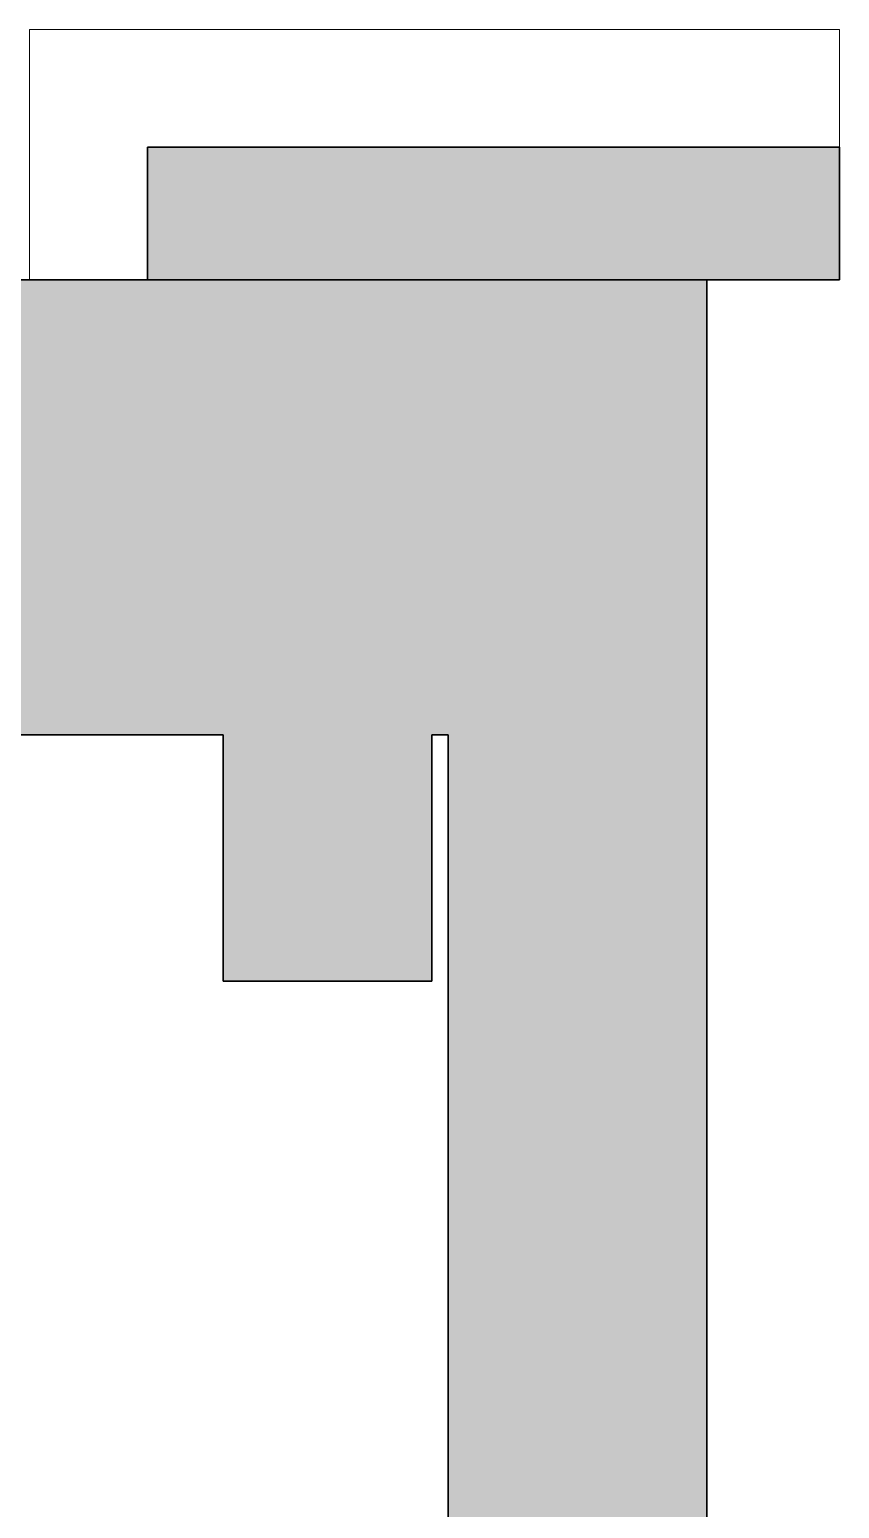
# Model space of a CAD drawing. Header units: inches. Extents: x -1176 to 1507, y -2527 to 978.
# Drawn here: x -611.3 to -568.6, y 749 to 827.1 of the extents above; entities that cross this region are included whole.
import ezdxf

# ---------------------------------------------------------------- set-up
doc = ezdxf.new("R2010")
doc.units = ezdxf.units.IN
doc.header["$MEASUREMENT"] = 0
doc.layers.add('A-WALL', color=113, linetype='Continuous', lineweight=18)
doc.layers.add('A-WALL-PATT', color=111, linetype='Continuous', lineweight=18)

msp = doc.modelspace()

# ---------------------------------------------------------------- hatches: boundary and pattern name
at = {"layer": 'A-WALL-PATT', "lineweight": 9}
for points in [[(-568.571, 813.874), (-568.571, 820.874), (-605.071, 820.874), (-605.071, 813.874), (-578.515, 813.874)], [(-590.071, 776.874), (-590.071, 789.874), (-601.071, 789.874), (-601.071, 776.874)]]:
    msp.add_hatch(color=7, dxfattribs=at).paths.add_polyline_path(points, flags=0)
h = msp.add_hatch(color=7, dxfattribs=at)
h.paths.add_polyline_path([(-575.571, 789.874), (-575.571, 813.874), (-669.821, 813.874), (-669.821, 789.874), (-578.515, 789.874)], flags=0)
h.paths.add_polyline_path([(-732.062, 789.874), (-707.321, 789.874), (-707.321, 813.874), (-732.062, 813.874), (-732.062, 790.488)], flags=0)
h = msp.add_hatch(color=7, dxfattribs=at)
h.paths.add_polyline_path([(-578.515, 563.684), (-575.571, 563.684), (-575.571, 604.874), (-589.205, 604.874), (-589.205, 563.684)], flags=0)
h.paths.add_polyline_path([(-575.571, 644.874), (-575.571, 710.374), (-589.205, 710.374), (-589.205, 644.874), (-578.515, 644.874)], flags=0)
h.paths.add_polyline_path([(-575.571, 746.874), (-575.571, 789.874), (-589.205, 789.874), (-589.205, 746.874), (-578.515, 746.874)], flags=0)

# ---------------------------------------------------------------- linework, layer by layer
at = {"layer": 'A-WALL', "lineweight": 9}
for p, q in [((-611.282, 827.085), (-568.571, 827.085)), ((-611.282, 813.874), (-611.282, 827.085)), ((-568.571, 827.085), (-568.571, 820.874))]:
    msp.add_line(p, q, dxfattribs=at)
at = {"layer": 'A-WALL', "color": 8, "lineweight": 30}
for p, q in [((-568.571, 820.874), (-605.071, 820.874)), ((-605.071, 820.874), (-605.071, 813.874)), ((-568.571, 813.874), (-568.571, 820.874)), ((-669.821, 813.874), (-568.571, 813.874)), ((-575.571, 746.874), (-575.571, 813.874)), ((-669.821, 789.874), (-601.071, 789.874)), ((-601.071, 789.874), (-601.071, 776.874)), ((-590.071, 789.874), (-589.205, 789.874)), ((-590.071, 776.874), (-590.071, 789.874)), ((-589.205, 789.874), (-589.205, 746.874)), ((-601.071, 776.874), (-590.071, 776.874))]:
    msp.add_line(p, q, dxfattribs=at)

doc.saveas('drawing.dxf')
